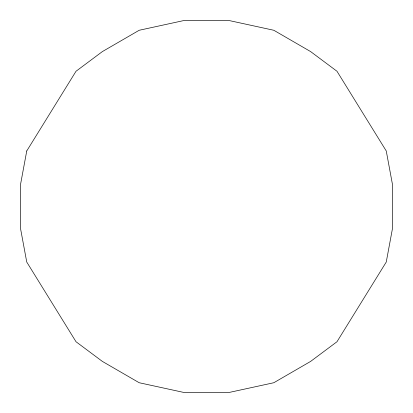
<?xml version="1.0" encoding="UTF-8"?>
<svg xmlns="http://www.w3.org/2000/svg" width="413" height="413" viewBox="0 0 413 413"><rect width="100%" height="100%" fill="white"/><g stroke="black" fill="none" stroke-linecap="round" stroke-linejoin="round"><path stroke-width="0.62" d="M26.742 150.977L20.65 183.816L20.65 229.184L26.742 262.023L76.013 341.737L102.367 361.406L139.186 382.732L183.377 392.35L229.623 392.35L273.814 382.732L310.633 361.406L336.987 341.737L386.258 262.023L392.35 229.184L392.35 183.816L386.258 150.977L336.987 71.263L310.633 51.594L273.814 30.268L229.623 20.65L183.377 20.65L139.186 30.268L102.367 51.594L76.013 71.263L26.742 150.977"/></g></svg>
